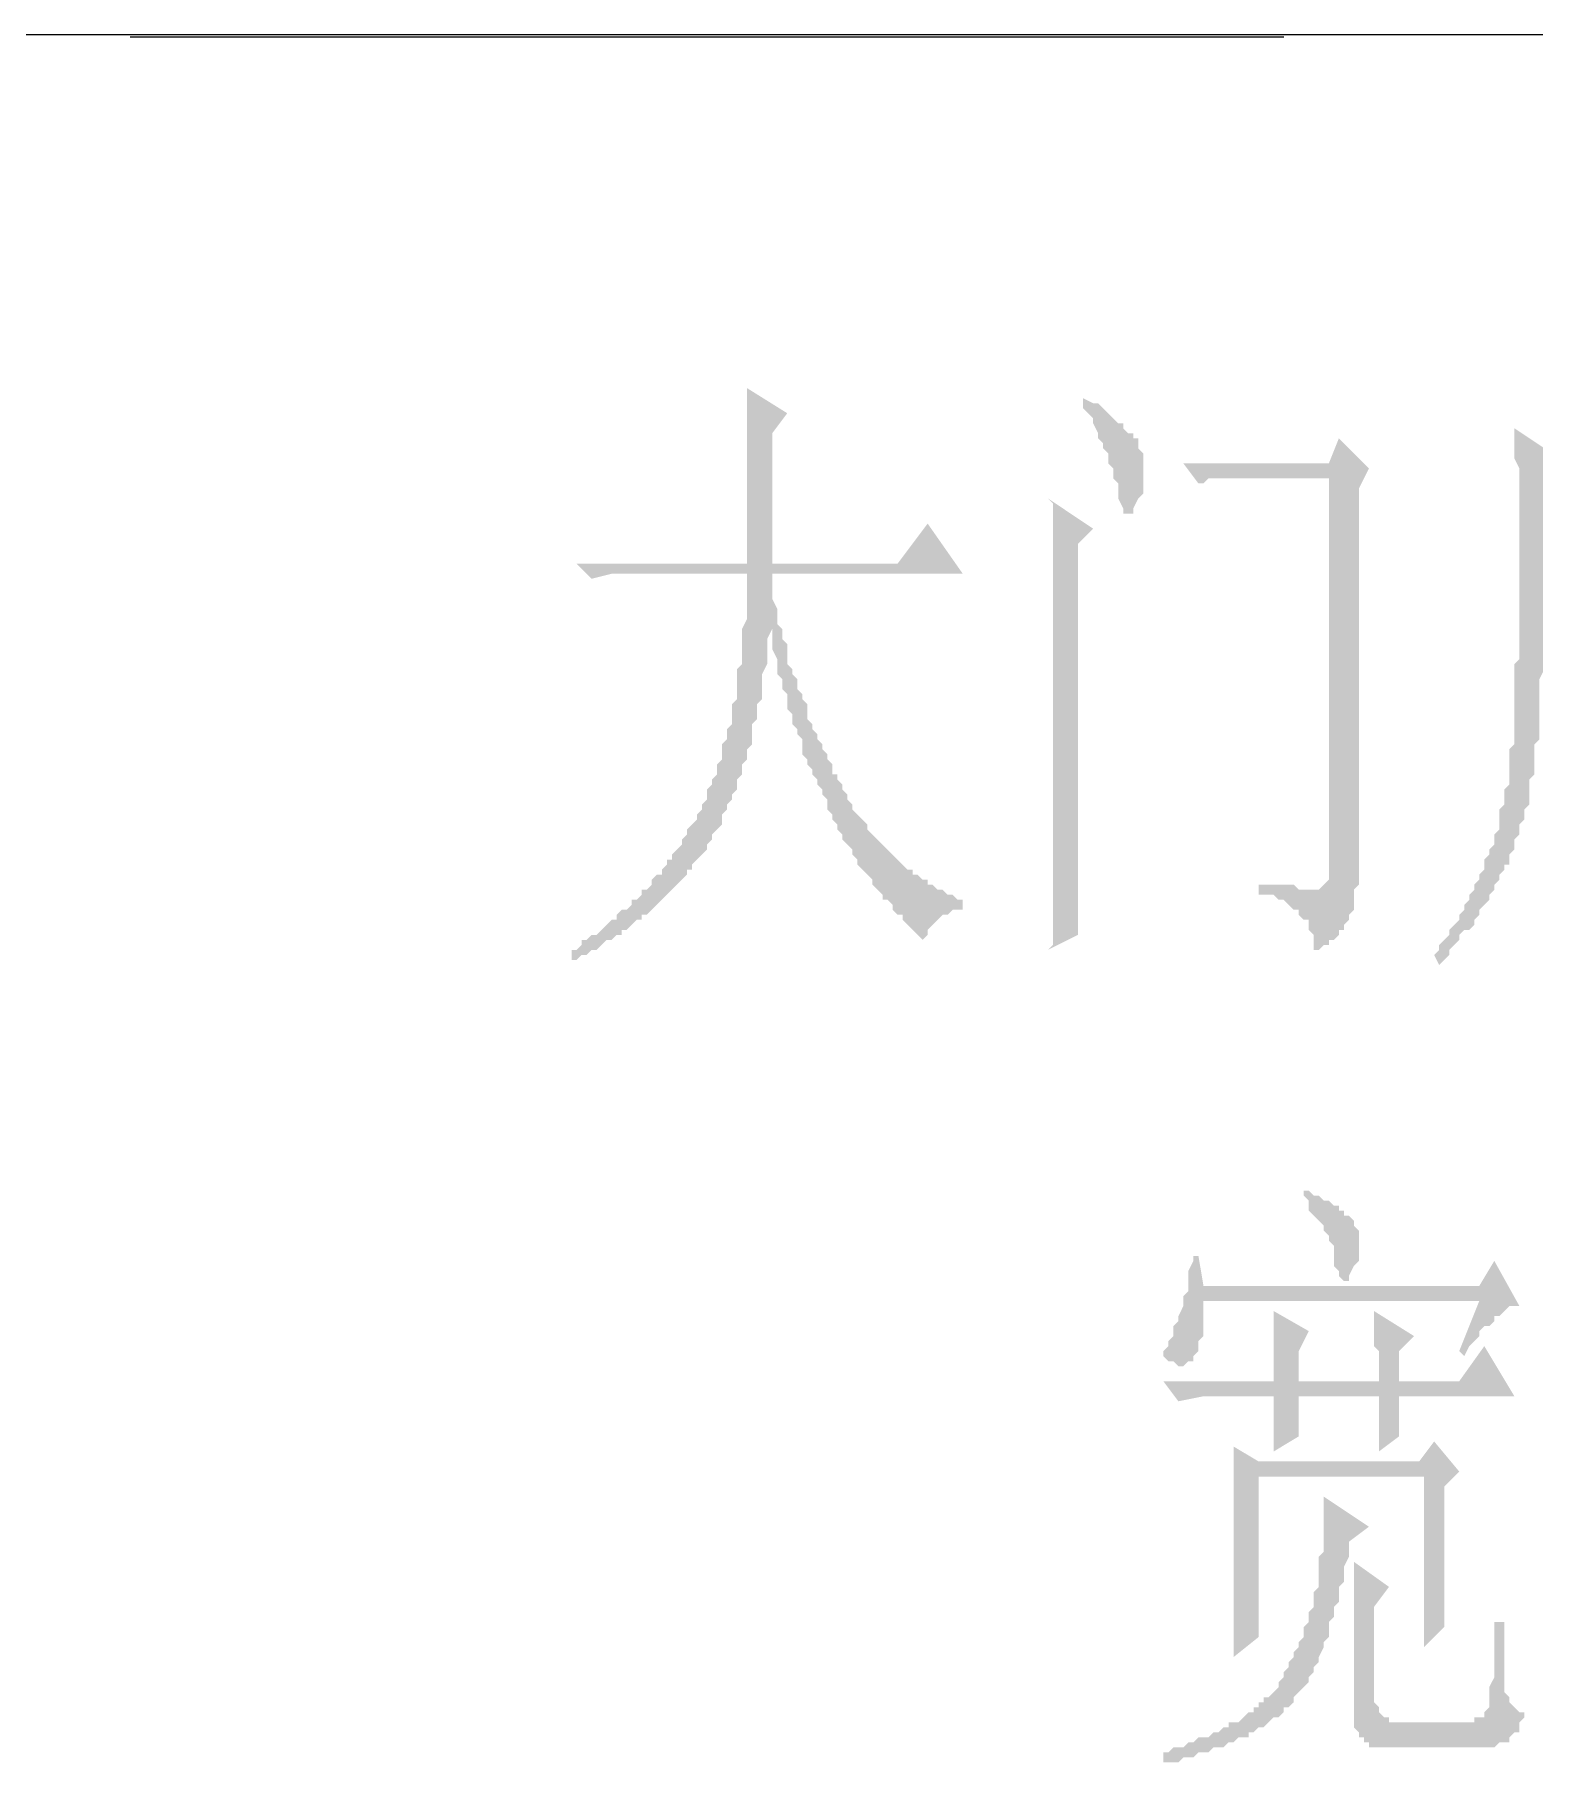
# Model space of a CAD drawing. Header units: millimetres. Extents: x -1120 to 100154, y -9529 to 14223.
# Drawn here: x 6134 to 6785, y 50 to 800 of the extents above; entities that cross this region are included whole.
import ezdxf

# ---------------------------------------------------------------- set-up
doc = ezdxf.new("R2010")
doc.units = ezdxf.units.MM
doc.linetypes.add('DOTE', pattern=[2.42, 2, -0.2, 0.02, -0.2])
doc.layers.add('A-DOTE', color=1, linetype='Continuous')
doc.layers.add('A-立面看线', color=7, linetype='Continuous')

msp = doc.modelspace()

# ---------------------------------------------------------------- hatches: boundary and pattern name
at = {"layer": 'A-立面看线'}
for points in [[(6443.42, 570.14), (6443.42, 574.49), (6443.42, 578.84), (6443.42, 583.19), (6443.42, 587.55), (6443.42, 589.72), (6443.42, 594.07), (6443.42, 596.25), (6443.42, 600.6), (6443.42, 602.78), (6443.42, 607.13), (6443.42, 609.31), (6443.42, 613.66), (6443.42, 615.84), (6443.42, 618.01), (6443.42, 620.19), (6443.42, 622.36), (6443.42, 626.72), (6443.42, 628.89), (6443.42, 631.07), (6443.42, 633.24), (6443.42, 635.42), (6443.42, 637.6), (6443.42, 637.6), (6443.42, 639.77), (6443.42, 641.95), (6443.42, 644.12), (6443.42, 644.12), (6443.42, 646.3), (6460.83, 635.42), (6454.3, 626.72), (6454.3, 570.14), (6508.7, 570.14), (6521.76, 587.55), (6536.99, 565.79), (6454.3, 565.79), (6454.3, 557.08), (6454.3, 554.9), (6456.48, 550.55), (6456.48, 548.38), (6456.48, 546.2), (6456.48, 544.02), (6458.65, 541.85), (6458.65, 539.67), (6458.65, 537.5), (6460.83, 535.32), (6460.83, 533.14), (6460.83, 530.97), (6460.83, 526.62), (6463.01, 524.44), (6463.01, 522.26), (6465.18, 520.09), (6465.18, 517.91), (6465.18, 515.73), (6467.36, 513.56), (6467.36, 511.38), (6469.53, 509.21), (6469.53, 507.03), (6469.53, 502.68), (6471.71, 500.5), (6471.71, 498.33), (6473.89, 496.15), (6473.89, 493.97), (6476.06, 491.8), (6476.06, 489.62), (6478.24, 487.45), (6478.24, 485.27), (6480.42, 483.09), (6480.42, 478.74), (6482.59, 478.74), (6482.59, 476.57), (6484.77, 474.39), (6484.77, 472.21), (6486.94, 470.04), (6486.94, 467.86), (6489.12, 465.68), (6489.12, 463.51), (6491.3, 461.33), (6493.47, 459.16), (6493.47, 459.16), (6495.65, 456.98), (6495.65, 454.8), (6497.82, 452.63), (6500, 450.45), (6500, 450.45), (6502.18, 448.28), (6504.35, 446.1), (6504.35, 446.1), (6506.53, 443.92), (6508.7, 441.75), (6508.7, 441.75), (6510.88, 439.57), (6513.06, 437.4), (6515.23, 437.4), (6515.23, 435.22), (6517.41, 435.22), (6519.58, 433.04), (6521.76, 433.04), (6521.76, 430.87), (6523.94, 430.87), (6526.11, 428.69), (6528.29, 428.69), (6530.47, 426.51), (6532.64, 426.51), (6532.64, 426.51), (6534.82, 424.34), (6536.99, 424.34), (6536.99, 419.99), (6534.82, 419.99), (6532.64, 419.99), (6530.47, 417.81), (6528.29, 417.81), (6528.29, 417.81), (6526.11, 415.63), (6523.94, 413.46), (6523.94, 413.46), (6521.76, 411.28), (6521.76, 409.11), (6519.58, 406.93), (6519.58, 406.93), (6517.41, 409.11), (6515.23, 411.28), (6515.23, 411.28), (6513.06, 413.46), (6510.88, 415.63), (6510.88, 417.81), (6508.7, 417.81), (6506.53, 419.99), (6506.53, 422.16), (6504.35, 424.34), (6502.18, 424.34), (6502.18, 426.51), (6500, 428.69), (6497.82, 430.87), (6497.82, 433.04), (6495.65, 435.22), (6495.65, 435.22), (6493.47, 437.4), (6491.3, 439.57), (6491.3, 441.75), (6489.12, 443.92), (6489.12, 446.1), (6486.94, 448.28), (6484.77, 450.45), (6484.77, 452.63), (6482.59, 454.8), (6482.59, 456.98), (6480.42, 459.16), (6480.42, 461.33), (6478.24, 463.51), (6478.24, 465.68), (6478.24, 467.86), (6476.06, 470.04), (6476.06, 472.21), (6473.89, 474.39), (6473.89, 476.57), (6471.71, 478.74), (6471.71, 480.92), (6469.53, 483.09), (6469.53, 485.27), (6467.36, 487.45), (6467.36, 489.62), (6467.36, 493.97), (6465.18, 496.15), (6465.18, 498.33), (6463.01, 500.5), (6463.01, 502.68), (6463.01, 504.85), (6460.83, 507.03), (6460.83, 509.21), (6460.83, 513.56), (6458.65, 515.73), (6458.65, 517.91), (6458.65, 520.09), (6456.48, 522.26), (6456.48, 524.44), (6456.48, 526.62), (6456.48, 528.79), (6454.3, 533.14), (6454.3, 535.32), (6454.3, 537.5), (6454.3, 539.67), (6454.3, 541.85), (6452.13, 537.5), (6452.13, 535.32), (6452.13, 530.97), (6452.13, 528.79), (6452.13, 526.62), (6449.95, 522.26), (6449.95, 520.09), (6449.95, 515.73), (6449.95, 513.56), (6449.95, 511.38), (6447.77, 509.21), (6447.77, 504.85), (6447.77, 502.68), (6445.6, 500.5), (6445.6, 498.33), (6445.6, 493.97), (6445.6, 491.8), (6443.42, 489.62), (6443.42, 487.45), (6443.42, 485.27), (6441.25, 483.09), (6441.25, 480.92), (6441.25, 478.74), (6439.07, 476.57), (6439.07, 474.39), (6439.07, 472.21), (6436.89, 470.04), (6436.89, 467.86), (6434.72, 465.68), (6434.72, 463.51), (6432.54, 461.33), (6432.54, 459.16), (6432.54, 456.98), (6430.36, 454.8), (6430.36, 454.8), (6428.19, 452.63), (6428.19, 450.45), (6426.01, 448.28), (6426.01, 448.28), (6426.01, 446.1), (6423.84, 443.92), (6423.84, 443.92), (6421.66, 441.75), (6419.48, 439.57), (6419.48, 437.4), (6417.31, 437.4), (6417.31, 435.22), (6415.13, 433.04), (6412.96, 430.87), (6412.96, 430.87), (6410.78, 428.69), (6408.6, 426.51), (6408.6, 426.51), (6406.43, 424.34), (6404.25, 422.16), (6404.25, 422.16), (6402.08, 419.99), (6399.9, 417.81), (6397.72, 417.81), (6397.72, 415.63), (6395.55, 415.63), (6393.37, 413.46), (6391.2, 411.28), (6389.02, 411.28), (6389.02, 409.11), (6386.84, 409.11), (6384.67, 406.93), (6382.49, 406.93), (6380.31, 404.75), (6380.31, 404.75), (6378.14, 402.58), (6375.96, 402.58), (6373.79, 400.4), (6371.61, 400.4), (6369.43, 398.23), (6367.26, 398.23), (6367.26, 402.58), (6369.43, 402.58), (6371.61, 404.75), (6371.61, 406.93), (6373.79, 406.93), (6375.96, 409.11), (6378.14, 409.11), (6380.31, 411.28), (6380.31, 411.28), (6382.49, 413.46), (6384.67, 415.63), (6386.84, 415.63), (6386.84, 417.81), (6389.02, 419.99), (6391.2, 419.99), (6393.37, 422.16), (6393.37, 424.34), (6395.55, 424.34), (6397.72, 426.51), (6397.72, 428.69), (6399.9, 428.69), (6402.08, 430.87), (6402.08, 433.04), (6404.25, 435.22), (6406.43, 435.22), (6406.43, 437.4), (6408.6, 439.57), (6408.6, 441.75), (6410.78, 441.75), (6410.78, 443.92), (6412.96, 446.1), (6415.13, 448.28), (6415.13, 450.45), (6417.31, 452.63), (6417.31, 454.8), (6419.48, 456.98), (6421.66, 459.16), (6421.66, 461.33), (6423.84, 463.51), (6423.84, 465.68), (6426.01, 467.86), (6426.01, 470.04), (6426.01, 472.21), (6428.19, 474.39), (6428.19, 476.57), (6430.36, 478.74), (6430.36, 480.92), (6430.36, 483.09), (6432.54, 485.27), (6432.54, 487.45), (6432.54, 491.8), (6434.72, 493.97), (6434.72, 496.15), (6434.72, 498.33), (6434.72, 498.33), (6436.89, 500.5), (6436.89, 502.68), (6436.89, 507.03), (6436.89, 509.21), (6439.07, 511.38), (6439.07, 513.56), (6439.07, 515.73), (6439.07, 517.91), (6439.07, 522.26), (6439.07, 524.44), (6441.25, 526.62), (6441.25, 528.79), (6441.25, 533.14), (6441.25, 535.32), (6441.25, 537.5), (6441.25, 539.67), (6441.25, 541.85), (6443.42, 546.2), (6443.42, 548.38), (6443.42, 550.55), (6443.42, 552.73), (6443.42, 557.08), (6443.42, 559.26), (6443.42, 561.43), (6443.42, 565.79), (6443.42, 565.79), (6384.67, 565.79), (6375.96, 563.61), (6369.43, 570.14), (6443.42, 570.14)], [(6589.22, 641.95), (6593.57, 639.77), (6595.75, 639.77), (6597.92, 637.6), (6600.1, 635.42), (6602.28, 633.24), (6604.45, 631.07), (6606.63, 631.07), (6606.63, 628.89), (6608.8, 626.72), (6610.98, 626.72), (6610.98, 624.54), (6613.16, 624.54), (6613.16, 622.36), (6613.16, 622.36), (6613.16, 620.19), (6613.16, 620.19), (6615.33, 618.01), (6615.33, 615.84), (6615.33, 613.66), (6615.33, 609.31), (6615.33, 609.31), (6615.33, 607.13), (6615.33, 604.95), (6615.33, 602.78), (6615.33, 600.6), (6613.16, 598.43), (6613.16, 598.43), (6610.98, 594.07), (6610.98, 591.9), (6608.8, 591.9), (6608.8, 591.9), (6608.8, 591.9), (6606.63, 591.9), (6606.63, 594.07), (6604.45, 598.43), (6604.45, 600.6), (6604.45, 600.6), (6604.45, 602.78), (6604.45, 604.95), (6602.28, 607.13), (6602.28, 609.31), (6602.28, 611.48), (6600.1, 613.66), (6600.1, 615.84), (6600.1, 618.01), (6597.92, 620.19), (6597.92, 622.36), (6595.75, 624.54), (6595.75, 626.72), (6593.57, 631.07), (6593.57, 633.24), (6591.4, 635.42), (6589.22, 637.6), (6589.22, 639.77), (6589.22, 641.95)], [(6889.52, 609.31), (6889.52, 607.13), (6889.52, 602.78), (6889.52, 600.6), (6889.52, 598.43), (6889.52, 596.25), (6889.52, 591.9), (6889.52, 589.72), (6889.52, 587.55), (6889.52, 585.37), (6889.52, 581.02), (6889.52, 578.84), (6889.52, 576.67), (6889.52, 576.67), (6889.52, 574.49), (6889.52, 572.31), (6889.52, 570.14), (6889.52, 567.96), (6889.52, 565.79), (6889.52, 561.43), (6889.52, 559.26), (6889.52, 557.08), (6889.52, 554.9), (6889.52, 550.55), (6889.52, 548.38), (6891.7, 546.2), (6891.7, 541.85), (6891.7, 539.67), (6891.7, 535.32), (6880.82, 530.97), (6880.82, 546.2), (6832.94, 546.2), (6832.94, 544.02), (6835.12, 541.85), (6835.12, 537.5), (6835.12, 535.32), (6837.29, 530.97), (6837.29, 528.79), (6837.29, 526.62), (6837.29, 524.44), (6839.47, 520.09), (6839.47, 517.91), (6839.47, 515.73), (6841.65, 513.56), (6841.65, 509.21), (6841.65, 507.03), (6843.82, 504.85), (6843.82, 502.68), (6846, 500.5), (6846, 498.33), (6846, 496.15), (6848.18, 493.97), (6848.18, 491.8), (6850.35, 489.62), (6850.35, 487.45), (6850.35, 485.27), (6852.53, 483.09), (6852.53, 480.92), (6854.7, 478.74), (6854.7, 476.57), (6856.88, 474.39), (6856.88, 472.21), (6859.06, 470.04), (6859.06, 467.86), (6861.23, 467.86), (6861.23, 465.68), (6863.41, 463.51), (6863.41, 461.33), (6865.58, 461.33), (6865.58, 459.16), (6867.76, 456.98), (6869.94, 454.8), (6869.94, 452.63), (6872.11, 450.45), (6874.29, 450.45), (6874.29, 448.28), (6876.46, 446.1), (6878.64, 443.92), (6878.64, 443.92), (6880.82, 441.75), (6882.99, 439.57), (6882.99, 439.57), (6885.17, 437.4), (6887.35, 435.22), (6889.52, 435.22), (6889.52, 433.04), (6891.7, 433.04), (6893.87, 430.87), (6896.05, 430.87), (6896.05, 428.69), (6898.23, 428.69), (6900.4, 426.51), (6902.58, 426.51), (6904.75, 424.34), (6904.75, 424.34), (6906.93, 422.16), (6909.11, 422.16), (6911.28, 419.99), (6913.46, 419.99), (6915.63, 419.99), (6915.63, 419.99), (6915.63, 415.63), (6913.46, 415.63), (6911.28, 413.46), (6909.11, 413.46), (6906.93, 413.46), (6904.75, 411.28), (6904.75, 411.28), (6902.58, 409.11), (6900.4, 406.93), (6900.4, 406.93), (6898.23, 404.75), (6898.23, 402.58), (6898.23, 400.4), (6896.05, 402.58), (6893.87, 404.75), (6891.7, 406.93), (6889.52, 406.93), (6889.52, 409.11), (6887.35, 411.28), (6885.17, 413.46), (6882.99, 413.46), (6882.99, 415.63), (6880.82, 417.81), (6878.64, 419.99), (6876.46, 419.99), (6876.46, 422.16), (6874.29, 424.34), (6872.11, 426.51), (6872.11, 428.69), (6869.94, 430.87), (6867.76, 430.87), (6867.76, 433.04), (6865.58, 435.22), (6865.58, 437.4), (6863.41, 439.57), (6863.41, 441.75), (6861.23, 441.75), (6859.06, 443.92), (6859.06, 446.1), (6856.88, 448.28), (6856.88, 450.45), (6854.7, 452.63), (6854.7, 454.8), (6852.53, 456.98), (6852.53, 459.16), (6852.53, 461.33), (6850.35, 463.51), (6850.35, 465.68), (6848.18, 467.86), (6848.18, 467.86), (6848.18, 472.21), (6846, 474.39), (6846, 476.57), (6843.82, 478.74), (6843.82, 480.92), (6841.65, 483.09), (6841.65, 485.27), (6841.65, 489.62), (6839.47, 491.8), (6839.47, 493.97), (6839.47, 496.15), (6837.29, 498.33), (6837.29, 500.5), (6837.29, 502.68), (6835.12, 507.03), (6835.12, 509.21), (6835.12, 511.38), (6835.12, 513.56), (6832.94, 515.73), (6832.94, 517.91), (6832.94, 522.26), (6832.94, 524.44), (6830.77, 526.62), (6830.77, 528.79), (6830.77, 530.97), (6830.77, 533.14), (6830.77, 537.5), (6830.77, 539.67), (6828.59, 541.85), (6828.59, 544.02), (6828.59, 546.2), (6789.42, 546.2), (6789.42, 544.02), (6789.42, 539.67), (6789.42, 537.5), (6789.42, 533.14), (6789.42, 530.97), (6789.42, 526.62), (6789.42, 524.44), (6787.24, 520.09), (6787.24, 517.91), (6787.24, 513.56), (6787.24, 511.38), (6787.24, 509.21), (6787.24, 504.85), (6787.24, 502.68), (6787.24, 500.5), (6787.24, 498.33), (6787.24, 493.97), (6785.07, 491.8), (6785.07, 489.62), (6785.07, 487.45), (6785.07, 485.27), (6785.07, 483.09), (6785.07, 478.74), (6782.89, 476.57), (6782.89, 474.39), (6782.89, 472.21), (6782.89, 470.04), (6782.89, 467.86), (6782.89, 465.68), (6780.72, 463.51), (6780.72, 463.51), (6780.72, 461.33), (6780.72, 459.16), (6778.54, 456.98), (6778.54, 454.8), (6778.54, 452.63), (6776.36, 450.45), (6776.36, 448.28), (6776.36, 446.1), (6774.19, 443.92), (6774.19, 441.75), (6774.19, 439.57), (6772.01, 439.57), (6772.01, 437.4), (6769.84, 435.22), (6769.84, 433.04), (6767.66, 430.87), (6767.66, 428.69), (6765.48, 426.51), (6765.48, 424.34), (6763.31, 422.16), (6761.13, 419.99), (6761.13, 417.81), (6758.96, 415.63), (6758.96, 413.46), (6756.78, 411.28), (6754.6, 411.28), (6752.43, 409.11), (6752.43, 406.93), (6750.25, 404.75), (6748.07, 402.58), (6748.07, 400.4), (6745.9, 398.23), (6743.72, 396.05), (6743.72, 396.05), (6741.55, 400.4), (6743.72, 402.58), (6743.72, 404.75), (6745.9, 406.93), (6748.07, 409.11), (6748.07, 411.28), (6750.25, 413.46), (6752.43, 415.63), (6752.43, 417.81), (6754.6, 419.99), (6754.6, 422.16), (6756.78, 424.34), (6756.78, 426.51), (6758.96, 428.69), (6758.96, 430.87), (6761.13, 433.04), (6761.13, 435.22), (6763.31, 437.4), (6763.31, 439.57), (6763.31, 441.75), (6765.48, 443.92), (6765.48, 446.1), (6765.48, 446.1), (6767.66, 448.28), (6767.66, 450.45), (6767.66, 452.63), (6769.84, 454.8), (6769.84, 456.98), (6769.84, 459.16), (6769.84, 463.51), (6772.01, 465.68), (6772.01, 467.86), (6772.01, 470.04), (6772.01, 472.21), (6774.19, 474.39), (6774.19, 478.74), (6774.19, 480.92), (6774.19, 483.09), (6774.19, 485.27), (6774.19, 489.62), (6776.36, 491.8), (6776.36, 493.97), (6776.36, 498.33), (6776.36, 500.5), (6776.36, 502.68), (6776.36, 504.85), (6776.36, 507.03), (6776.36, 507.03), (6776.36, 509.21), (6776.36, 511.38), (6776.36, 513.56), (6776.36, 515.73), (6776.36, 515.73), (6776.36, 517.91), (6776.36, 520.09), (6776.36, 522.26), (6776.36, 524.44), (6776.36, 526.62), (6778.54, 528.79), (6778.54, 530.97), (6778.54, 533.14), (6778.54, 535.32), (6778.54, 537.5), (6778.54, 539.67), (6778.54, 544.02), (6778.54, 546.2), (6778.54, 548.38), (6778.54, 550.55), (6778.54, 552.73), (6778.54, 557.08), (6778.54, 559.26), (6778.54, 561.43), (6778.54, 565.79), (6778.54, 567.96), (6778.54, 570.14), (6778.54, 574.49), (6778.54, 576.67), (6778.54, 581.02), (6778.54, 583.19), (6778.54, 587.55), (6778.54, 589.72), (6778.54, 594.07), (6778.54, 598.43), (6778.54, 600.6), (6778.54, 604.95), (6778.54, 609.31), (6778.54, 611.48), (6776.36, 615.84), (6776.36, 620.19), (6776.36, 624.54), (6776.36, 626.72), (6776.36, 628.89), (6789.42, 620.19), (6878.64, 620.19), (6885.17, 631.07), (6896.05, 615.84), (6889.52, 609.31)], [(6632.74, 613.66), (6695.85, 613.66), (6700.2, 624.54), (6713.26, 611.48), (6708.91, 602.78), (6708.91, 435.22), (6708.91, 433.04), (6708.91, 430.87), (6706.73, 428.69), (6706.73, 426.51), (6706.73, 424.34), (6706.73, 422.16), (6706.73, 419.99), (6704.55, 417.81), (6704.55, 415.63), (6702.38, 413.46), (6702.38, 411.28), (6700.2, 411.28), (6700.2, 409.11), (6698.02, 406.93), (6695.85, 406.93), (6695.85, 404.75), (6693.67, 404.75), (6691.5, 402.58), (6689.32, 402.58), (6689.32, 404.75), (6689.32, 406.93), (6689.32, 409.11), (6689.32, 409.11), (6687.14, 411.28), (6687.14, 413.46), (6687.14, 415.63), (6684.97, 415.63), (6682.79, 417.81), (6682.79, 419.99), (6680.62, 419.99), (6678.44, 422.16), (6678.44, 422.16), (6676.26, 424.34), (6674.09, 424.34), (6671.91, 426.51), (6669.74, 426.51), (6665.38, 426.51), (6665.38, 428.69), (6665.38, 430.87), (6667.56, 430.87), (6669.74, 430.87), (6671.91, 430.87), (6674.09, 430.87), (6676.26, 430.87), (6678.44, 430.87), (6680.62, 430.87), (6682.79, 428.69), (6684.97, 428.69), (6684.97, 428.69), (6687.14, 428.69), (6689.32, 428.69), (6689.32, 428.69), (6691.5, 428.69), (6691.5, 428.69), (6693.67, 430.87), (6693.67, 430.87), (6695.85, 433.04), (6695.85, 435.22), (6695.85, 437.4), (6695.85, 439.57), (6695.85, 441.75), (6695.85, 607.13), (6656.68, 607.13), (6654.5, 607.13), (6652.33, 607.13), (6650.15, 607.13), (6647.97, 607.13), (6645.8, 607.13), (6643.62, 607.13), (6643.62, 607.13), (6641.45, 604.95), (6639.27, 604.95), (6639.27, 604.95), (6632.74, 613.66)], [(6573.99, 402.58), (6573.99, 402.58), (6576.16, 404.75), (6576.16, 406.93), (6576.16, 406.93), (6576.16, 409.11), (6576.16, 411.28), (6576.16, 411.28), (6576.16, 413.46), (6576.16, 415.63), (6576.16, 417.81), (6576.16, 419.99), (6576.16, 422.16), (6576.16, 424.34), (6576.16, 426.51), (6576.16, 428.69), (6576.16, 430.87), (6576.16, 433.04), (6576.16, 437.4), (6576.16, 439.57), (6576.16, 441.75), (6576.16, 446.1), (6576.16, 448.28), (6576.16, 452.63), (6576.16, 454.8), (6576.16, 459.16), (6576.16, 461.33), (6576.16, 465.68), (6576.16, 470.04), (6576.16, 472.21), (6576.16, 476.57), (6576.16, 480.92), (6576.16, 485.27), (6576.16, 489.62), (6576.16, 493.97), (6576.16, 496.15), (6576.16, 500.5), (6576.16, 504.85), (6576.16, 507.03), (6576.16, 511.38), (6576.16, 515.73), (6576.16, 517.91), (6576.16, 522.26), (6576.16, 526.62), (6576.16, 528.79), (6576.16, 533.14), (6576.16, 535.32), (6576.16, 539.67), (6576.16, 541.85), (6576.16, 546.2), (6576.16, 548.38), (6576.16, 550.55), (6576.16, 554.9), (6576.16, 557.08), (6576.16, 559.26), (6576.16, 561.43), (6576.16, 565.79), (6576.16, 567.96), (6576.16, 570.14), (6576.16, 572.31), (6576.16, 574.49), (6576.16, 576.67), (6576.16, 578.84), (6576.16, 581.02), (6576.16, 583.19), (6576.16, 585.37), (6576.16, 587.55), (6576.16, 589.72), (6576.16, 591.9), (6576.16, 591.9), (6576.16, 594.07), (6576.16, 596.25), (6573.99, 598.43), (6573.99, 598.43), (6593.57, 585.37), (6587.04, 578.84), (6587.04, 439.57), (6587.04, 437.4), (6587.04, 435.22), (6587.04, 430.87), (6587.04, 428.69), (6587.04, 426.51), (6587.04, 422.16), (6587.04, 419.99), (6587.04, 417.81), (6587.04, 415.63), (6587.04, 413.46), (6587.04, 411.28), (6587.04, 409.11), (6573.99, 402.58)], [(6684.97, 295.95), (6684.97, 298.13), (6687.14, 298.13), (6689.32, 295.95), (6691.5, 295.95), (6693.67, 293.77), (6695.85, 293.77), (6698.02, 291.6), (6700.2, 291.6), (6700.2, 289.42), (6702.38, 289.42), (6702.38, 287.24), (6704.55, 287.24), (6706.73, 285.07), (6706.73, 282.89), (6708.91, 280.72), (6708.91, 278.54), (6708.91, 276.36), (6708.91, 276.36), (6708.91, 272.01), (6708.91, 269.84), (6708.91, 267.66), (6706.73, 265.48), (6706.73, 265.48), (6704.55, 261.13), (6704.55, 258.96), (6702.38, 258.96), (6702.38, 258.96), (6702.38, 258.96), (6700.2, 261.13), (6700.2, 263.31), (6698.02, 265.48), (6698.02, 267.66), (6698.02, 269.84), (6698.02, 272.01), (6698.02, 274.19), (6695.85, 276.36), (6695.85, 278.54), (6693.67, 280.72), (6693.67, 282.89), (6691.5, 285.07), (6691.5, 285.07), (6689.32, 287.24), (6687.14, 289.42), (6687.14, 293.77), (6684.97, 295.95), (6684.97, 295.95), (6684.97, 295.95)], [(6752.43, 228.49), (6761.13, 250.25), (6641.45, 250.25), (6641.45, 248.07), (6641.45, 243.72), (6641.45, 241.55), (6641.45, 239.37), (6641.45, 237.19), (6641.45, 235.02), (6639.27, 232.84), (6639.27, 230.67), (6639.27, 228.49), (6637.09, 226.31), (6637.09, 224.14), (6634.92, 224.14), (6632.74, 221.96), (6632.74, 221.96), (6630.57, 221.96), (6628.39, 224.14), (6626.21, 224.14), (6624.04, 226.31), (6624.04, 226.31), (6624.04, 226.31), (6624.04, 228.49), (6626.21, 230.67), (6626.21, 232.84), (6628.39, 235.02), (6628.39, 237.19), (6628.39, 239.37), (6630.57, 241.55), (6630.57, 241.55), (6630.57, 243.72), (6632.74, 248.07), (6632.74, 250.25), (6632.74, 252.43), (6634.92, 254.6), (6634.92, 256.78), (6634.92, 261.13), (6634.92, 263.31), (6637.09, 267.66), (6637.09, 269.84), (6637.09, 269.84), (6639.27, 269.84), (6641.45, 256.78), (6761.13, 256.78), (6767.66, 267.66), (6778.54, 248.07), (6778.54, 248.07), (6776.36, 248.07), (6776.36, 248.07), (6774.19, 248.07), (6772.01, 245.9), (6772.01, 245.9), (6769.84, 243.72), (6767.66, 243.72), (6767.66, 241.55), (6765.48, 239.37), (6763.31, 239.37), (6761.13, 237.19), (6761.13, 235.02), (6758.96, 232.84), (6756.78, 230.67), (6754.6, 226.31), (6754.6, 226.31), (6752.43, 228.49)], [(6726.31, 208.91), (6726.31, 206.73), (6726.31, 204.55), (6726.31, 202.38), (6726.31, 200.2), (6726.31, 195.85), (6726.31, 193.67), (6726.31, 191.5), (6717.61, 184.97), (6717.61, 208.91), (6682.79, 208.91), (6682.79, 191.5), (6671.91, 184.97), (6671.91, 189.32), (6671.91, 193.67), (6671.91, 195.85), (6671.91, 198.02), (6671.91, 202.38), (6671.91, 204.55), (6671.91, 206.73), (6671.91, 208.91), (6671.91, 208.91), (6641.45, 208.91), (6630.57, 206.73), (6624.04, 215.43), (6671.91, 215.43), (6671.91, 219.79), (6671.91, 221.96), (6671.91, 226.31), (6671.91, 228.49), (6671.91, 230.67), (6671.91, 235.02), (6671.91, 237.19), (6671.91, 239.37), (6671.91, 241.55), (6671.91, 243.72), (6671.91, 245.9), (6671.91, 245.9), (6687.14, 237.19), (6682.79, 228.49), (6682.79, 215.43), (6717.61, 215.43), (6717.61, 217.61), (6717.61, 219.79), (6717.61, 224.14), (6717.61, 226.31), (6717.61, 228.49), (6715.43, 230.67), (6715.43, 235.02), (6715.43, 237.19), (6715.43, 239.37), (6715.43, 241.55), (6715.43, 245.9), (6732.84, 235.02), (6726.31, 228.49), (6726.31, 215.43), (6752.43, 215.43), (6763.31, 230.67), (6776.36, 208.91), (6726.31, 208.91)], [(6654.5, 95.75), (6654.5, 100.1), (6654.5, 102.28), (6654.5, 104.45), (6654.5, 108.8), (6654.5, 110.98), (6654.5, 113.16), (6654.5, 115.33), (6654.5, 119.69), (6654.5, 121.86), (6654.5, 124.04), (6654.5, 126.21), (6654.5, 130.57), (6654.5, 132.74), (6654.5, 134.92), (6654.5, 137.09), (6654.5, 139.27), (6654.5, 141.45), (6654.5, 143.62), (6654.5, 145.8), (6654.5, 147.97), (6654.5, 150.15), (6654.5, 152.33), (6654.5, 154.5), (6654.5, 158.86), (6654.5, 161.03), (6654.5, 163.21), (6654.5, 165.38), (6654.5, 169.74), (6654.5, 171.91), (6654.5, 174.09), (6654.5, 176.26), (6654.5, 180.62), (6654.5, 182.79), (6654.5, 184.97), (6654.5, 187.14), (6665.38, 180.62), (6735.02, 180.62), (6741.55, 189.32), (6752.43, 176.26), (6745.9, 169.74), (6745.9, 165.38), (6745.9, 161.03), (6745.9, 156.68), (6745.9, 152.33), (6745.9, 150.15), (6745.9, 145.8), (6745.9, 141.45), (6745.9, 139.27), (6745.9, 134.92), (6745.9, 132.74), (6745.9, 130.57), (6745.9, 128.39), (6745.9, 124.04), (6745.9, 121.86), (6745.9, 119.69), (6745.9, 117.51), (6745.9, 115.33), (6745.9, 115.33), (6745.9, 113.16), (6745.9, 110.98), (6745.9, 110.98), (6745.9, 108.8), (6745.9, 108.8), (6737.19, 100.1), (6737.19, 174.09), (6665.38, 174.09), (6665.38, 104.45), (6654.5, 95.75)], [(6693.67, 165.38), (6713.26, 152.33), (6704.55, 145.8), (6704.55, 143.62), (6704.55, 141.45), (6704.55, 139.27), (6702.38, 134.92), (6702.38, 132.74), (6702.38, 130.57), (6702.38, 128.39), (6700.2, 126.21), (6700.2, 124.04), (6700.2, 119.69), (6698.02, 117.51), (6698.02, 115.33), (6698.02, 113.16), (6695.85, 110.98), (6695.85, 108.8), (6695.85, 104.45), (6693.67, 102.28), (6693.67, 102.28), (6693.67, 100.1), (6691.5, 95.75), (6691.5, 93.57), (6689.32, 91.4), (6689.32, 89.22), (6687.14, 87.04), (6687.14, 84.87), (6684.97, 82.69), (6684.97, 82.69), (6682.79, 80.52), (6680.62, 78.34), (6680.62, 76.16), (6678.44, 73.99), (6676.26, 73.99), (6676.26, 71.81), (6674.09, 69.64), (6671.91, 69.64), (6669.74, 67.46), (6669.74, 67.46), (6669.74, 67.46), (6667.56, 65.28), (6665.38, 65.28), (6665.38, 65.28), (6663.21, 63.11), (6661.03, 63.11), (6661.03, 60.93), (6658.86, 60.93), (6656.68, 60.93), (6654.5, 58.75), (6654.5, 58.75), (6652.33, 58.75), (6650.15, 56.58), (6647.97, 56.58), (6645.8, 56.58), (6643.62, 54.4), (6641.45, 54.4), (6639.27, 54.4), (6639.27, 54.4), (6637.09, 52.23), (6634.92, 52.23), (6632.74, 52.23), (6630.57, 50.05), (6628.39, 50.05), (6624.04, 50.05), (6624.04, 50.05), (6624.04, 54.4), (6626.21, 54.4), (6628.39, 56.58), (6630.57, 56.58), (6632.74, 56.58), (6634.92, 58.75), (6637.09, 58.75), (6639.27, 60.93), (6641.45, 60.93), (6643.62, 60.93), (6645.8, 63.11), (6647.97, 63.11), (6650.15, 65.28), (6652.33, 65.28), (6652.33, 67.46), (6654.5, 67.46), (6656.68, 67.46), (6658.86, 69.64), (6658.86, 69.64), (6661.03, 71.81), (6663.21, 71.81), (6663.21, 73.99), (6665.38, 73.99), (6665.38, 76.16), (6667.56, 76.16), (6667.56, 78.34), (6669.74, 78.34), (6669.74, 78.34), (6671.91, 80.52), (6671.91, 80.52), (6674.09, 82.69), (6674.09, 84.87), (6676.26, 87.04), (6676.26, 89.22), (6678.44, 91.4), (6678.44, 93.57), (6680.62, 95.75), (6680.62, 97.92), (6682.79, 100.1), (6682.79, 102.28), (6684.97, 104.45), (6684.97, 106.63), (6684.97, 108.8), (6687.14, 110.98), (6687.14, 115.33), (6689.32, 117.51), (6689.32, 117.51), (6689.32, 121.86), (6689.32, 124.04), (6691.5, 126.21), (6691.5, 130.57), (6691.5, 132.74), (6691.5, 134.92), (6691.5, 139.27), (6693.67, 141.45), (6693.67, 143.62), (6693.67, 145.8), (6693.67, 147.97), (6693.67, 152.33), (6693.67, 154.5), (6693.67, 156.68), (6693.67, 158.86), (6693.67, 161.03), (6693.67, 163.21), (6693.67, 165.38), (6693.67, 165.38)], [(6724.14, 56.58), (6721.96, 56.58), (6719.79, 56.58), (6717.61, 56.58), (6715.43, 56.58), (6713.26, 56.58), (6713.26, 58.75), (6711.08, 58.75), (6711.08, 60.93), (6708.91, 60.93), (6708.91, 63.11), (6706.73, 65.28), (6706.73, 67.46), (6706.73, 69.64), (6706.73, 71.81), (6706.73, 73.99), (6706.73, 73.99), (6706.73, 106.63), (6706.73, 108.8), (6706.73, 110.98), (6706.73, 113.16), (6706.73, 117.51), (6706.73, 119.69), (6706.73, 121.86), (6706.73, 124.04), (6706.73, 128.39), (6706.73, 130.57), (6706.73, 132.74), (6706.73, 137.09), (6706.73, 137.09), (6721.96, 126.21), (6715.43, 117.51), (6715.43, 80.52), (6715.43, 78.34), (6715.43, 76.16), (6717.61, 73.99), (6717.61, 71.81), (6717.61, 71.81), (6719.79, 69.64), (6721.96, 69.64), (6721.96, 67.46), (6724.14, 67.46), (6726.31, 67.46), (6728.49, 67.46), (6756.78, 67.46), (6758.96, 67.46), (6758.96, 69.64), (6761.13, 69.64), (6763.31, 69.64), (6763.31, 71.81), (6765.48, 73.99), (6765.48, 76.16), (6765.48, 76.16), (6765.48, 78.34), (6765.48, 80.52), (6765.48, 80.52), (6765.48, 82.69), (6767.66, 87.04), (6767.66, 89.22), (6767.66, 91.4), (6767.66, 95.75), (6767.66, 97.92), (6767.66, 102.28), (6767.66, 106.63), (6767.66, 108.8), (6767.66, 110.98), (6772.01, 110.98), (6772.01, 108.8), (6772.01, 106.63), (6772.01, 102.28), (6772.01, 100.1), (6772.01, 97.92), (6772.01, 95.75), (6772.01, 91.4), (6772.01, 89.22), (6772.01, 87.04), (6772.01, 84.87), (6772.01, 82.69), (6772.01, 80.52), (6774.19, 78.34), (6774.19, 76.16), (6776.36, 73.99), (6776.36, 73.99), (6778.54, 71.81), (6780.72, 71.81), (6780.72, 71.81), (6780.72, 69.64), (6778.54, 67.46), (6778.54, 65.28), (6778.54, 63.11), (6776.36, 63.11), (6774.19, 60.93), (6774.19, 58.75), (6772.01, 58.75), (6769.84, 58.75), (6767.66, 56.58), (6767.66, 56.58), (6765.48, 56.58), (6761.13, 56.58), (6761.13, 56.58), (6724.14, 56.58)]]:
    msp.add_hatch(color=256, dxfattribs=at).paths.add_polyline_path(points)

# ---------------------------------------------------------------- linework, layer by layer
at = {"layer": 'A-DOTE', "linetype": 'DOTE', "ltscale": 1000}
msp.add_line((4800.47, 799.72), (8800.13, 799.72), dxfattribs=at)
at = {"layer": 'A-立面看线'}
msp.add_lwpolyline([(6676.26, 798.63), (6175.76, 798.63)], dxfattribs=at)

doc.saveas('drawing.dxf')
